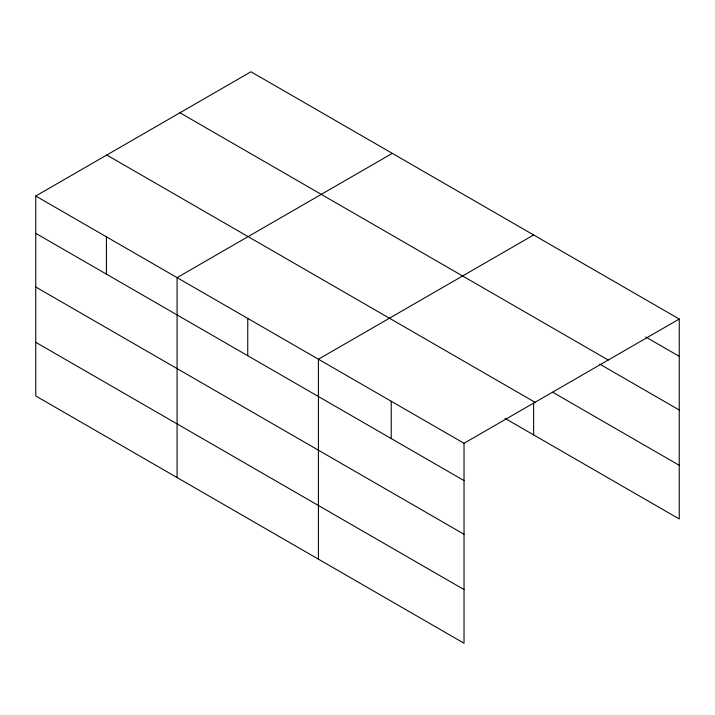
<?xml version="1.0" encoding="UTF-8"?>
<svg xmlns="http://www.w3.org/2000/svg" width="715" height="715" viewBox="0 0 715 715"><rect width="100%" height="100%" fill="white"/><g stroke="black" fill="none" stroke-linecap="round" stroke-linejoin="round"><path stroke-width="1.07" d="M464.026 534.266L464.026 443.291L35.75 196.026L35.75 395.967L464.026 643.232L464.026 534.266L35.75 287.001M35.75 196.026L250.974 71.768L679.25 319.033L679.25 518.974L504.987 418.364M392.303 153.368L177.079 277.626L177.079 477.566M533.631 234.967L318.416 359.225L318.416 559.157M464.026 443.291L679.25 319.033M645.716 336.98L679.25 356.338M179.948 112.773L608.224 360.038M599.733 364.105L679.25 410.008M552.793 392.294L679.25 465.304M106.776 155.021L535.052 402.286M35.75 233.331L464.026 480.596M35.75 342.297L464.026 589.562M533.631 403.144L533.631 434.908M391.221 401.258L391.221 438.563M247.748 318.425L247.748 355.721M106.419 236.826L106.419 274.131"/></g></svg>
